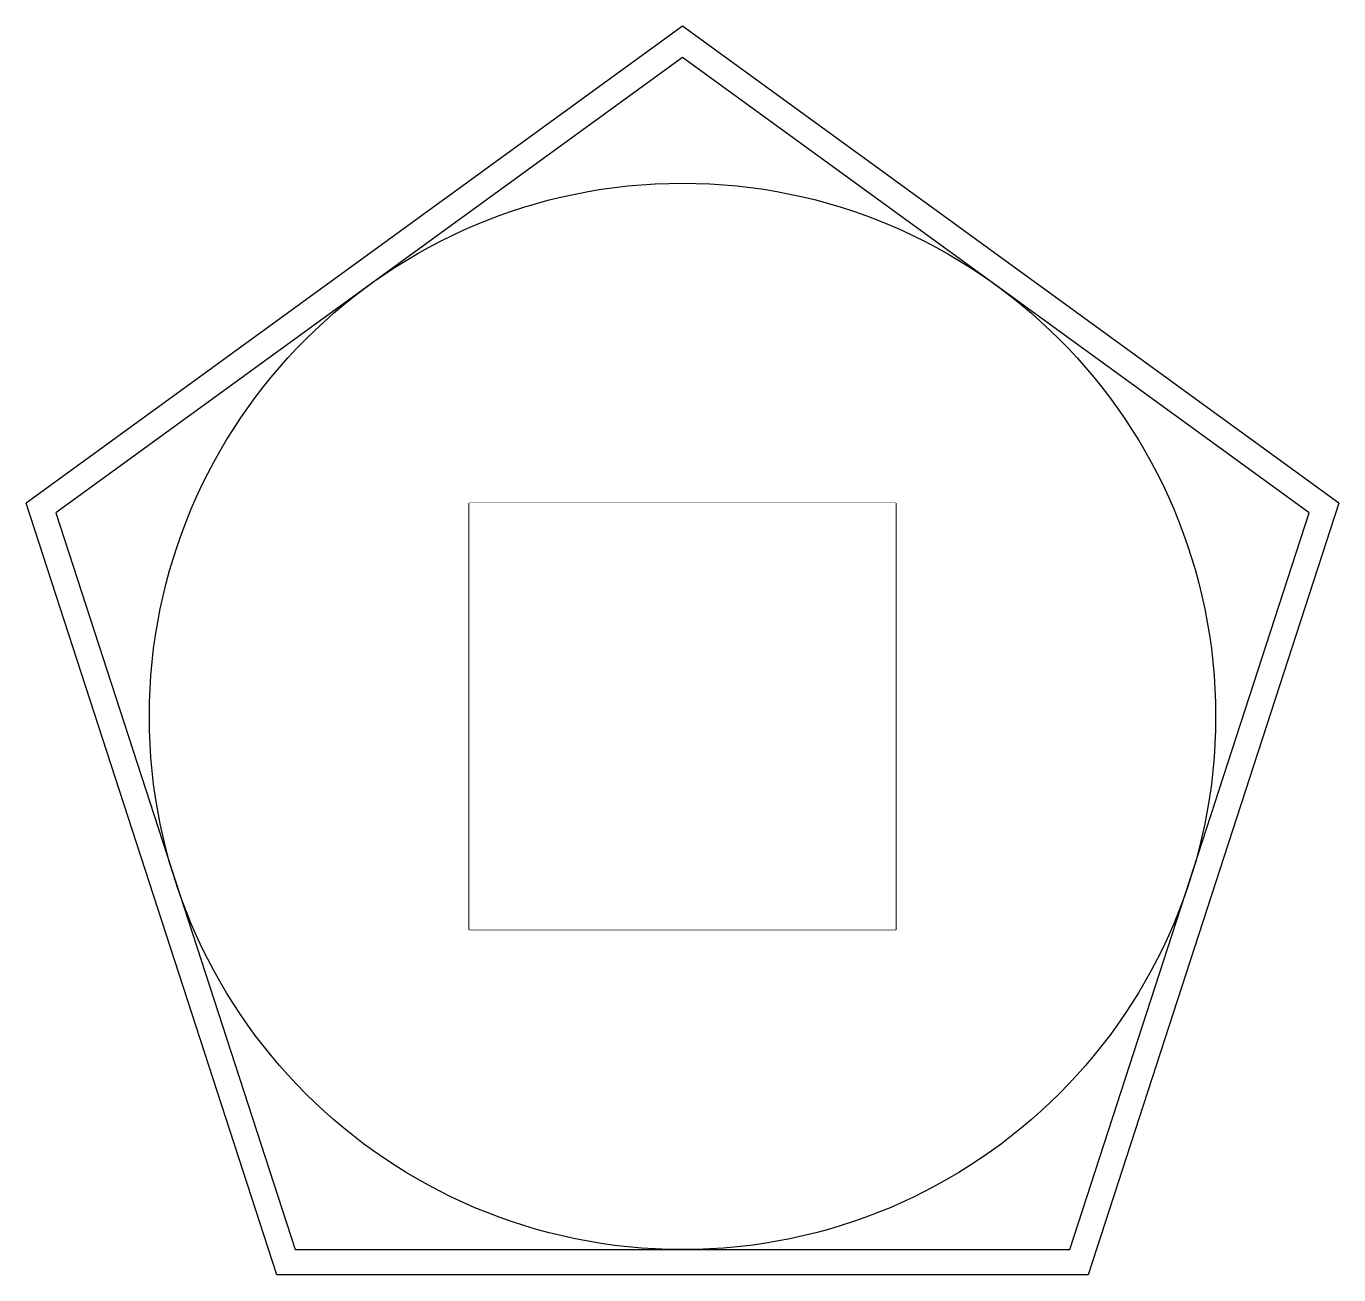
# Model space of a CAD drawing. Header units: feet. Extents: x -0.62 to 0.62, y -0.52 to 0.65.
import ezdxf

# ---------------------------------------------------------------- set-up
doc = ezdxf.new("R2010")
doc.units = ezdxf.units.FT
doc.header["$MEASUREMENT"] = 0
doc.layers.add('3DFACE', color=7, linetype='Continuous')

msp = doc.modelspace()

# ---------------------------------------------------------------- linework, layer by layer
at = {"elevation": 1.0001}
for points in [[(0.3633, -0.5), (0.5878, 0.191), (0, 0.618), (-0.5878, 0.191), (-0.3633, -0.5)], [(-0.2, 0.2), (0.2, 0.2), (0.2, -0.2), (-0.2, -0.2)]]:
    msp.add_lwpolyline(points, close=True, dxfattribs=at)
msp.add_circle((0, 0, 1.0001), 0.5)
at = {"layer": '3DFACE'}
for points, invisible_edges in [([(0, 0.6472, 1), (-0.6155, 0.2, 1), (0.6155, 0.2, 1)], 2), ([(0.6155, 0.2, 1), (0.3804, -0.5236, 1), (-0.3804, -0.5236, 1), (-0.6155, 0.2, 1)], 8)]:
    msp.add_3dface(points, dxfattribs=dict(at, invisible_edges=invisible_edges))
at = {"layer": 'Defpoints'}
msp.add_point((0, 0), dxfattribs=at)

# ---------------------------------------------------------------- next in the draw order: wipeouts: each hides what was drawn before it
msp.add_wipeout([(-0.2, 0.2), (0.2, 0.2), (0.2, -0.2), (-0.2, -0.2)]).translate(0, 0, 1.0001)

doc.saveas('drawing.dxf')
